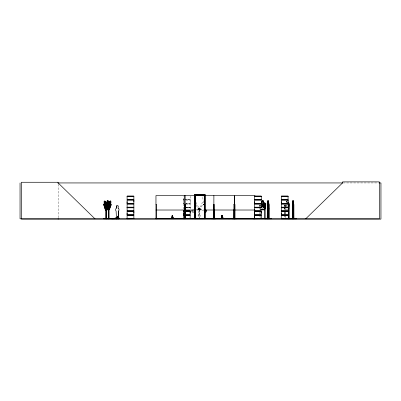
<?xml version="1.0" encoding="UTF-8"?>
<svg xmlns="http://www.w3.org/2000/svg" width="401" height="401" viewBox="0 0 401 401"><rect width="100%" height="100%" fill="white"/><g stroke="black" fill="none" stroke-linecap="round" stroke-linejoin="round"><path stroke-width="0.3" stroke-dasharray="2 1.5" d="M183.397 201.748L183.362 203.588M190.154 201.748L190.154 199.437L185.087 199.417M183.803 199.653L183.337 199.648L183.397 196.41M183.392 209.197L183.317 203.728L183.803 203.643M183.397 199.457L183.853 199.417M190.229 203.708L190.164 200.029M190.164 203.979L185.889 203.848M185.899 207.593L190.234 207.357L185.899 207.292M199.247 209.197L199.187 208.751L199.076 209.172M199.843 208.685L199.563 209.548L204.244 211.066M183.337 199.648L183.392 203.412L183.853 203.412M190.214 199.858L185.061 199.858M285.898 206.756L286.56 205.297M202.435 205.392L199.898 208.876L199.172 208.345L201.979 204.224A1.208 1.208 0 0 1 203.513 202.61M190.154 207.432L185.899 207.462L190.214 207.412M190.149 207.798L185.904 207.788M198.821 214.35L198.67 214.415A1.208 1.208 0 0 0 198.35 216.234A1.208 1.208 0 0 0 200.194 216.234A1.208 1.208 0 0 0 199.873 214.415L199.728 209.427L198.821 209.427L198.826 218.735M195.778 209.638L198.706 208.69L198.981 209.548L196.054 210.5M199.127 208.761L199.407 208.921M343.161 182.941L378.474 182.941M185.061 199.653L190.214 199.648M183.352 199.873L183.803 199.858M183.392 200.089L183.853 200.089M185.899 200.089L190.159 200.089M287.216 201.192L286.384 201.192L286.384 201.788L287.216 201.788M185.087 203.412L190.159 203.412M185.889 203.643L190.219 203.658M183.803 203.848L183.327 203.783M185.899 204.079L190.159 204.079L190.159 209.197M185.904 207.197L190.154 207.197M198.585 208.335L199.818 208.335L199.818 209.618L199.793 208.335M201.061 209.618L197.342 209.618L197.372 209.994L201.061 209.994L201.061 209.618L201.031 209.994M287.903 209.798L285.146 209.798L284.86 208.615M199.843 208.685L203.352 209.828M195.743 204.896L198.595 208.816L199.327 208.284L196.565 204.224A1.208 1.208 0 0 0 195.954 202.635M260.134 208.6L260.49 209.748M260.079 208.625L260.444 209.808M284.8 208.019L285.181 209.798L285.231 208.555M286.189 200.896L286.189 202.675M286.108 200.836L286.154 202.675M286.154 204.931L286.154 206.59M285.457 204.931L285.457 206.59M285.231 204.936L285.231 207.949M285.231 212.169L285.231 215.187M285.231 215.788L285.231 218.199M285.111 204.936L285.111 206.746M285.111 207.347L285.111 209.758M285.111 212.169L285.111 213.979M285.111 214.58L285.111 218.199M284.845 204.936L284.845 206.746M284.845 207.347L284.845 209.758M284.845 212.169L284.845 213.979M284.845 214.58L284.845 218.199M284.8 205.051L284.765 206.239M284.73 204.936L284.73 206.746M284.73 207.347L284.73 209.758M284.73 212.169L284.73 213.979M284.73 214.58L284.73 218.199M260.845 204.941L260.845 206.049M260.354 204.946L260.354 209.768M260.354 212.179L260.354 218.209M259.953 205.061L259.953 206.249M259.893 205.051L259.893 206.244M259.863 204.946L259.863 206.756M259.863 207.357L259.863 209.768M259.863 212.179L259.863 213.989M259.863 214.59L259.863 218.209M199.578 209.994L199.578 217.487M199.277 209.427L199.277 210.034M199.197 209.994L199.207 218.735M198.6 208.335L198.61 209.618M190.159 196.214L190.154 199.417M58.155 184.179L58.155 218.194M203.447 202.776A299.512 2.607 79.9 0 1 202.695 196.204M202.881 195.803A299.512 2.607 79.9 0 1 203.046 196.264M198.53 209.728A1.053 1.053 0 0 0 200.294 209.242A1.053 1.053 0 0 0 198.991 207.959A1.053 1.053 0 0 0 198.53 209.728"/><path stroke-width="0.6" d="M133.869 214.791L127.102 214.791L127.107 213.126M133.869 203.412L127.102 203.412L127.107 201.748M133.864 213.126L133.864 211.467M133.864 201.748L133.864 200.089M184.39 214.791L183.392 214.791L183.397 213.126M190.154 213.126L190.154 211.467L185.087 211.467M261.272 203.412L254.505 203.412L254.51 201.748M261.267 213.126L261.267 211.467L254.505 211.467M281.302 214.791L281.302 213.126M281.302 203.412L281.302 201.748M288.053 200.089L288.053 201.748L288.063 200.089L281.291 200.089L281.291 203.412L288.063 203.412M172.194 218.766L172.335 215.337M222.004 218.766L222.144 215.337M118.135 217.994L118.526 211.016L118.17 217.994L116.42 217.994M194.3 211.071L194.29 211.232A1.208 1.208 0 0 1 192.425 211.974A1.208 1.208 0 0 1 192.455 209.969M172.174 217.051L172.31 215.337M293.497 209.798L293.702 208.024M117.508 217.141L117.829 217.111L117.252 217.197M117.563 217.141L117.272 217.212M117.658 217.066L117.739 217.222M268.675 209.798L268.67 202.615M103.844 204.851L105.132 209.016L103.809 204.861C103.764 203.623 105.288 203.272 104.004 201.878L104.897 201.006L104.044 201.904L104.571 203.452L104.31 204.405L105.197 207.297L105.999 208.099M103.889 204.851L103.984 204.064M117.769 217.267L117.358 216.891L117.308 217.327M264.745 218.505L271.597 218.505L271.587 218.801M264.74 218.751L271.602 218.751M269.908 218.525L269.918 218.801M293.221 204.846L293.191 200.896M171.743 218.766L172.265 215.337L173.312 218.766M221.552 218.766L222.074 215.337L221.267 218.766L222.024 215.337L222.324 215.337L223.121 218.766M108.781 209.808L109.127 203.262L108.821 202.625L106.521 202.625M171.623 218.766L172.219 215.337M221.432 218.766L222.054 215.337M268.314 204.846L268.48 203.914M293.281 203.327L293.412 206.59L293.191 208.019L292.78 208.019L292.56 203.272L292.765 200.836L293.266 200.836M293.552 209.798L292.459 209.798L292.524 202.615M288.92 208.024C287.347 214.625 289.983 202.851 288.84 203.272L288.374 202.675L287.487 202.675M268.86 208.024L268.73 209.798L267.387 209.798L267.221 203.252L267.392 202.615L267.823 202.615M267.231 218.801L267.452 202.615M211.798 218.776L211.838 218.51L211.848 218.811M211.813 218.761L215.658 218.776M215.683 218.535L215.708 218.811M232.495 218.535L232.52 218.811M232.49 218.761L236.329 218.776M236.354 218.535L236.384 218.811M117.568 216.896L117.448 217.111M287.988 203.447L287.682 203.232M265.176 208.024L264.585 209.748L261.071 209.748M109.668 202.405L109.122 201.713L108.626 201.919L106.907 207.623L108.781 209.989L109.598 208.876L111.067 204.936L110.982 204.064L110.415 203.412M107.237 205.878L108.696 201.969M109.628 202.485L110.215 200.936L110.967 201.959L110.37 203.427L110.636 204.42L109.613 207.157L108.776 207.828L108.034 206.886L108.075 205.207L109.097 202.47L109.674 202.485L110.225 201.016M110.465 203.412L111.012 201.944L110.215 200.936M296.499 218.801L281.302 218.796M155.814 218.776L155.909 218.51M184.831 218.761L184.841 218.284M287.682 207.543L288.144 206.59L288.144 203.272M106.571 202.625L106.21 203.282L106.561 209.808M106.581 202.685L106.26 203.282L106.26 208.024M203.417 204.37C203.833 205.818 203.813 203.322 203.417 204.776M261.342 206.766L262.194 205.307L261.377 203.919M117.252 217.026L117.789 217.096M109.573 208.836L108.781 209.989M281.241 218.705L281.302 215.457M111.834 218.796L119.067 218.806L118.902 217.628L118.225 217.628L118.225 218.385M111.979 218.811L112.14 218.57C109.874 218.886 113.458 218.645 115.864 218.385M114.205 218.57C113.658 218.886 114.871 218.881 114.21 218.385M116.335 217.628L116.135 218.786L117.002 218.806M118.425 217.628L118.2 218.786L118.606 218.781M118.701 218.786L118.902 218.57L111.503 218.801M106.38 202.224L105.864 201.989L105.373 202.555M103.934 204.064L105.914 201.989M105.824 210.209L106.596 209.407M106.646 209.407L105.819 210.284L105.112 208.976L105.874 210.209M127.107 207.417L133.869 207.467L127.032 207.357L133.874 207.292L133.869 204.079L127.102 204.079L127.102 207.282M183.387 218.806L184.38 218.665M254.51 207.417L261.277 207.292M281.302 207.417L288.068 207.292M305.732 218.811L342.544 182.941L342.544 181.889L379.351 181.889L379.351 218.811L20.05 218.811L20.05 182.941M103.724 218.51L111.227 218.51L111.222 218.811M103.689 218.776L111.262 218.776M117.313 216.956L117.237 217.212M108.676 201.919L109.122 201.713M113.729 218.68L113.869 218.806M118.736 218.811L118.4 218.57M254.495 218.67L254.5 218.284L254.851 218.284L254.82 218.811M261.171 203.242L261.617 203.292L262.545 204.906C263.216 202.345 265.342 202.886 262.931 205.322C265.297 207.778 263.442 208.465 262.57 205.698L261.557 207.447L254.505 207.467L261.277 207.422M57.684 182.941L342.735 182.941M379.07 182.941L380.95 182.941L380.95 219.111L21.343 219.111L21.343 182.265L58.155 182.265L58.155 182.941L94.962 218.811M194.54 195.553L155.964 195.553L155.964 218.811L155.909 218.284L156.51 218.284M205.152 195.553L234.349 195.553L234.349 218.811M255.021 195.553L234.56 195.553L234.56 218.811M127.092 196.084L133.874 196.084M254.495 196.084L261.277 196.084M281.286 196.084L288.068 196.084M127.092 196.199L133.874 196.214L133.864 199.417M254.495 196.199L261.277 196.199M281.286 196.199L288.068 196.214M127.107 196.41L133.864 196.41M254.51 196.41L261.267 196.41M281.302 196.41L288.053 196.41M133.869 199.417L127.102 199.417L127.102 196.214M281.291 199.417L288.063 199.417L288.063 196.214M127.052 199.653L133.914 199.653M254.455 199.653L261.317 199.653M281.246 199.653L288.108 199.653M127.052 199.858L133.914 199.858M254.455 199.858L261.317 199.858M281.246 199.858L288.108 199.858M261.272 200.089L254.505 200.089L254.505 203.412M108.16 202.625L108.16 200.846L107.142 200.846L107.142 202.625M268.294 200.896L268.57 206.59L268.294 208.019L267.783 208.019L267.512 206.59L267.768 200.836L268.369 200.836L268.354 202.675M108.13 200.906L107.177 200.906L107.227 202.685L106.691 203.282L106.691 206.6L107.177 208.024L108.08 208.024L108.561 206.6L108.561 203.282L108.08 202.685L108.11 200.846M263.397 200.906L261.733 200.906L261.733 202.685L264.605 202.625L265.236 203.257L265.236 208.034L264.625 209.808L261.041 209.808M267.783 200.896L268.354 200.896M292.78 200.896L293.251 200.896M267.878 201.192L268.204 201.192L268.204 201.788L267.878 201.788M292.855 201.192L293.116 201.192M292.855 201.788L293.116 201.788M268.314 202.615L268.725 202.615L268.901 203.272L268.911 218.801M287.497 202.615L288.434 202.615L288.92 203.247L288.92 218.801M292.464 202.615L292.825 202.615M293.206 202.615L293.547 202.615L293.692 203.272L293.647 218.801M267.402 202.675L268.715 202.675M292.469 202.675L293.542 202.675M109.127 203.262L108.771 202.625M292.324 203.252L292.374 218.801L292.359 218.274L292.72 218.274L292.72 218.801M293.647 203.247L293.738 218.801M127.052 203.643L133.914 203.643M254.455 203.643L261.317 203.643M281.246 203.643L288.108 203.643M127.052 203.848L133.914 203.848M254.455 203.848L261.317 203.848M281.246 203.848L288.108 203.848M254.505 204.079L261.272 204.079M288.063 204.079L281.291 204.079L281.291 207.282M155.964 204.345L156.455 204.345L156.51 218.811M233.868 204.345L234.349 204.345M254.54 204.345L254.635 218.811M265.176 204.345L264.685 204.345L264.685 218.811L264.63 218.284L265.231 218.284L265.231 218.811M267.267 204.335L267.432 218.801M111.067 204.936L109.598 208.876M116.455 208.174L116.42 206.219L116.455 208.174A1.81 1.714 -90 0 0 116.1 211.016L116.455 217.994M116.42 206.219A0.902 0.857 -90 0 1 117.277 205.317A0.902 0.857 -90 0 1 118.135 206.219L118.17 206.219M127.107 207.197L133.864 207.197M254.51 207.197L261.267 207.197M281.302 207.197L288.053 207.197M288.068 207.422L281.286 207.422L288.063 207.467M127.092 207.578L133.874 207.578L133.864 210.796M254.495 207.578L261.277 207.593M288.068 207.578L281.286 207.593L281.302 210.796M127.107 207.788L133.864 207.788M254.51 207.788L261.267 207.788M281.302 207.788L288.053 207.788M109.077 208.034L108.831 209.808L106.511 209.808M267.277 208.024L267.447 209.798M118.135 208.174L118.17 208.174A1.81 1.714 -90 0 1 118.526 211.016M106.531 209.748L108.806 209.748L108.821 218.811L108.851 218.284M155.964 210.019L194.54 210.019M205.152 209.999L234.349 210.019M234.56 210.019L255.021 210.019M133.869 210.796L127.102 210.796L127.102 207.593M183.392 210.796L184.39 210.796M185.087 210.796L190.159 210.796M254.505 210.796L261.272 210.796M281.291 210.796L288.063 210.796M127.052 211.031L133.914 211.031M183.347 211.031L184.35 211.031M185.061 211.031L190.209 211.031M254.455 211.031L261.317 211.031M281.246 211.031L288.108 211.031M127.052 211.237L133.914 211.237M183.347 211.237L184.35 211.237M185.061 211.237L190.209 211.237M254.455 211.237L261.317 211.237M281.246 211.237L288.108 211.237M184.39 211.467L183.392 211.467L183.392 214.791M288.063 211.467L281.291 211.467L281.291 214.791L288.063 214.791M185.087 214.791L190.159 214.791L190.159 211.467M254.505 214.791L261.272 214.791L261.272 211.467M127.052 215.021L133.914 215.021M183.347 215.021L184.35 215.021M185.061 215.021L190.209 215.021M254.455 215.021L261.317 215.021M281.246 215.021L288.108 215.021M127.052 215.227L133.914 215.227M183.347 215.227L184.35 215.227M185.061 215.227L190.209 215.227M254.455 215.227L261.317 215.227M281.246 215.227L288.108 215.227M133.869 215.457L127.102 215.457L127.102 218.665M184.39 215.457L183.392 215.457L183.392 218.665M185.087 215.457L190.159 215.457L190.159 218.665L185.899 218.67M254.505 215.457L261.272 215.457L261.272 218.665L253.116 218.776M281.291 215.457L288.063 215.457M117.182 216.801L118.009 216.801L117.969 218.385M114.255 218.234L115.458 218.234M105.919 218.284L106.435 218.284M108.516 218.284L109.027 218.284L109.002 218.811M184.35 218.284L185.503 218.284M213.347 218.284L214.274 218.284L214.269 218.811L214.229 204.345L213.402 204.345L213.347 218.811M233.818 218.284L234.946 218.284M267.226 218.274L267.637 218.274M269.116 218.274L268.71 218.274L268.71 218.801L268.75 204.335L269.076 204.335L269.076 218.801M288.444 218.274L289.046 218.274L289.036 218.801M293.913 218.274L293.527 218.274L293.527 218.801L293.567 204.335L293.873 204.335L293.888 218.801M254.966 218.36L156.154 218.36L156.154 218.811M106.26 218.435L108.686 218.435M261.011 218.435L264.63 218.435M267.432 218.425L268.911 218.425M287.472 218.425L288.57 218.425M292.509 218.425L293.738 218.425M211.823 218.535L215.708 218.51M232.39 218.811L232.39 218.51L236.384 218.51M253.061 218.811L253.061 218.51L261.257 218.57L254.51 218.575M288.053 218.575L281.302 218.575L296.429 218.505L296.424 218.801M195.337 218.735L204.355 218.735M287.733 207.457L288.028 207.242M127.052 218.786L133.874 218.665L133.864 215.457M214.014 218.761L214.019 218.284M105.869 202.049L106.31 202.274M290.715 218.751L290.685 218.5L290.675 218.801M236.279 218.535L236.284 218.761M106.686 218.776L106.651 218.51L106.646 218.811M194.024 210.209L193.914 210.084A1.208 1.208 0 0 0 193.658 209.908M109.077 201.713L110.952 204.099M106.947 207.598L108.776 209.918M261.141 207.076L261.733 208.024L263.397 208.024L264.284 206.6L264.284 203.282L263.397 202.685L263.457 200.846L261.673 200.846L261.673 202.625M106.471 204.45L105.939 202.711L105.358 202.635L104.846 201.006M106.049 204.886L105.518 203.152L104.731 203.969L105.618 206.861M104.831 201.086L105.308 202.635M293.492 202.615L293.632 203.272M223.081 218.766L222.319 215.337L222.911 218.766M172.896 218.194L172.46 215.337L173.272 218.766M268.314 205.793L268.495 206.756M172.48 215.337L173.102 218.766M222.62 217.623L222.274 215.337L222.505 218.766M293.226 205.793L293.367 206.756M266.434 218.525L266.424 218.801M291.176 218.525L291.166 218.801M110.902 204.099L110.982 204.921M172.415 215.337L172.696 218.766M292.399 208.019L292.555 218.801M295.081 218.5L295.081 218.801M293.793 218.274L293.818 218.801M293.206 200.836L293.251 202.675M292.825 200.836L292.84 202.675M292.68 209.758L292.69 218.801M292.494 204.335L292.509 218.801M289.823 218.5L289.823 218.801M288.996 218.801L288.996 204.335L288.494 204.335L288.449 218.801M288.795 218.274L288.815 218.801M288.61 209.157L288.61 218.199M281.291 196.214L281.302 199.417M269.001 218.274L269.001 218.801M268.855 218.274L268.825 218.801M267.823 200.836L267.843 202.675M267.597 208.555L267.612 218.801M267.517 218.274L267.492 218.801M267.347 218.274L267.372 218.801M265.176 203.282L265.176 218.811M265.121 218.284L265.121 218.811M264.74 218.284L264.74 218.811M261.272 196.214L261.267 199.417L254.505 199.417L254.505 196.214M254.735 218.284L254.755 218.811M254.54 209.798L254.56 218.811M254.219 218.36L254.219 218.811M254.074 218.36L254.074 218.811M234.941 218.811L234.901 204.345L234.425 204.345L234.425 218.811M234.886 218.284L234.811 218.811M234.77 204.345L234.77 218.284M234.64 218.284L234.64 218.811M234.52 218.284L234.52 218.811M234.214 204.345L234.154 218.811L234.064 218.284M234.004 204.345L234.004 218.811M233.888 218.284L233.963 218.811M233.868 209.798L233.828 218.811M229.387 218.36L229.387 218.811M229.242 218.36L229.242 218.811M228.64 218.36L228.64 218.811M228.495 218.36L228.495 218.811M214.099 209.798L214.134 218.811M213.949 218.284L213.964 218.811M213.888 195.553L213.838 218.811M213.753 204.345L213.753 218.284M213.462 218.284L213.457 218.811M205.152 218.811L205.152 194.46L194.54 194.46L194.54 218.811M205.011 218.811L205.011 194.6L194.68 194.6L194.68 218.811M204.44 218.811L204.44 195.172L195.252 195.172L195.252 218.811M204.38 218.811L204.38 195.232L195.312 195.232L195.312 218.811M185.503 218.811L185.447 204.345L184.41 204.345L184.355 218.811M185.392 218.284L185.392 218.811M184.956 195.553L184.971 218.811M184.901 195.553L184.916 218.811M184.465 218.284L184.465 218.811M157.307 218.36L157.307 218.811M156.395 218.284L156.395 218.811M156.3 218.36L156.3 218.811M156.255 218.36L156.255 218.811M133.864 203.412L133.869 200.089L127.102 200.089L127.102 203.412M133.864 214.791L133.869 211.467L127.102 211.467L127.102 214.791M118.701 217.628L118.701 218.385L116.054 218.385L116.054 217.628M118.135 206.219L118.17 208.174M117.227 216.801L117.182 218.385M116.531 218.385L116.531 217.628L115.854 217.628L115.904 218.57M109.047 203.287L109.047 208.024M108.977 218.811L108.982 204.345L108.721 204.345L108.686 218.811M108.561 209.768L108.531 218.811M108.3 218.51L108.3 218.811M106.42 218.284L106.42 218.811L106.39 204.345L105.964 204.345L105.934 218.811M106.26 218.284L106.26 218.811M106.23 209.167L106.175 218.811M106.125 204.345L106.125 218.811M103.729 218.51L103.729 218.811M58.155 218.811L58.155 219.111M206.089 209.969A1.208 1.208 0 0 1 205.061 212.124M106.887 203.272L107.498 205.322L106.856 207.427L107.162 207.417L107.694 205.698L108.481 207.462L107.899 205.307L108.501 203.277L108.21 203.292L107.709 204.906L107.217 203.337L106.887 203.272M109.493 202.976L108.471 205.713L109.212 206.655L110.235 203.914L109.493 202.976M110.265 201.432L110.085 201.919L110.561 202.525L110.741 202.034L110.265 201.432M104.821 201.487L104.315 202.014L104.476 202.53L104.982 202.004L104.821 201.487M107.919 201.202L107.338 201.202L107.338 201.798L107.919 201.798L107.919 201.202M263.101 201.202L262.033 201.202L262.033 201.798L263.101 201.798L263.101 201.202M108.08 203.282L107.177 203.282L107.177 206.6L108.08 206.6L108.08 203.282M263.397 203.282L261.733 203.282L261.733 206.6L263.397 206.6L263.397 203.282M268.294 203.272L267.783 203.272L267.783 206.59L268.294 206.59L268.294 203.272M293.191 203.272L292.78 203.272L292.78 206.59L293.191 206.59L293.191 203.272M133.854 218.57L127.112 218.57L133.864 218.575M184.395 218.57L183.407 218.57L184.4 218.575M190.149 218.57L185.904 218.57L190.154 218.575"/></g></svg>
